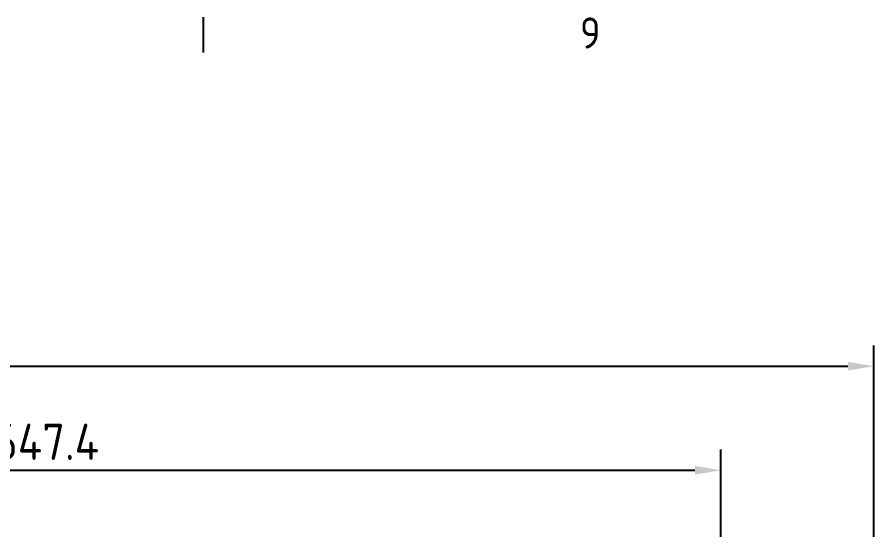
# Model space of a CAD drawing. Header units: millimetres. Extents: x 0 to 5945, y 0 to 4205.
# Drawn here: x 2511 to 2924.2, y 3874.7 to 4122 of the extents above; entities that cross this region are included whole.
import ezdxf

# ---------------------------------------------------------------- set-up
doc = ezdxf.new("R2010")
doc.units = ezdxf.units.MM
doc.header["$LTSCALE"] = 5
doc.layers.get('0').update_dxf_attribs({"color": 3, "lineweight": 25})
doc.layers.add('경계(ISO)', color=7, linetype='Continuous', lineweight=25)
doc.layers.add('치수(ISO)', color=2, linetype='Continuous', lineweight=25)
doc.styles.add('문자 텍스트_M2B', font='isocp.shx')
doc.styles.add('치수 텍스트_PSTEK_POSCO', font='isocp.shx')
doc.dimstyles.new('치수_PSTEK_POSCO', dxfattribs={"dimscale": 5, "dimtxt": 3.5, "dimasz": 2.5, "dimexe": 2, "dimexo": 2.5, "dimgap": 1, "dimtad": 1, "dimrnd": 1e-08, "dimdsep": 46, "dimtxsty": '치수 텍스트_PSTEK_POSCO', "dimcen": 0.09, "dimdle": 10, "dimclrd": 7, "dimclre": 7, "dimclrt": 2, "dimadec": 1, "dimazin": 2, "dimtfac": 1, "dimtmove": 0, "dimatfit": 3, "dimfxl": 0, "dimtolj": 1, "dimlwd": -1, "dimlwe": -1, "dimarcsym": 0})

# ---------------------------------------------------------------- blocks, each defined once
blk = doc.blocks.new('경계 Default Border')
at = {"layer": '경계(ISO)'}
blk.add_line((520.187, 821), (520.187, 824.4), dxfattribs=at)
at = {"layer": '경계(ISO)', "color": 2, "insert": (556.488, 821.371), "char_height": 3, "attachment_point": 7, "style": '문자 텍스트_M2B'}
blk.add_mtext('9', dxfattribs=at)
blk = doc.blocks.new('*D26')
at = {"layer": 'Defpoints', "color": 0}
for p in [(2850.37, 3903.42), (2202.97, 3662.72), (2850.37, 3662.72)]:
    blk.add_point(p, dxfattribs=at)
at = {"layer": '치수(ISO)', "color": 7}
for p, q in [((2202.97, 3675.22), (2202.97, 3913.42)), ((2850.37, 3675.22), (2850.37, 3913.42)), ((2215.47, 3903.42), (2837.87, 3903.42))]:
    blk.add_line(p, q, dxfattribs=at)
for points in [[(2215.47, 3905.51), (2215.47, 3901.34), (2202.97, 3903.42)], [(2837.87, 3905.51), (2837.87, 3901.34), (2850.37, 3903.42)]]:
    blk.add_solid(points, dxfattribs=at)
at = {"layer": '치수(ISO)', "color": 2, "insert": (2499.89, 3917.17), "char_height": 17.5, "attachment_point": 4, "style": '치수 텍스트_PSTEK_POSCO'}
blk.add_mtext('\\A1;647.4', dxfattribs=at)
blk = doc.blocks.new('*D40')
at = {"layer": 'Defpoints', "color": 0}
for p in [(2924.17, 3953.64), (1597.17, 3609.92), (2924.17, 3473.92)]:
    blk.add_point(p, dxfattribs=at)
at = {"layer": '치수(ISO)', "color": 7}
for p, q in [((1597.17, 3622.42), (1597.17, 3963.64)), ((2924.17, 3486.42), (2924.17, 3963.64)), ((1609.67, 3953.64), (2911.67, 3953.64))]:
    blk.add_line(p, q, dxfattribs=at)
for points in [[(1609.67, 3955.73), (1609.67, 3951.56), (1597.17, 3953.64)], [(2911.67, 3955.73), (2911.67, 3951.56), (2924.17, 3953.64)]]:
    blk.add_solid(points, dxfattribs=at)
at = {"layer": '치수(ISO)', "color": 2, "insert": (2240.54, 3967.4), "char_height": 17.5, "attachment_point": 4, "style": '치수 텍스트_PSTEK_POSCO'}
blk.add_mtext('\\A1;1327', dxfattribs=at)

msp = doc.modelspace()

# ---------------------------------------------------------------- block references
at = {"xscale": 5, "yscale": 5, "zscale": 5}
msp.add_blockref('경계 Default Border', (0, 0), dxfattribs=at)

# ---------------------------------------------------------------- dimensions: what is measured, and where the dimension line sits
at = {"layer": '치수(ISO)', "color": 7}
dim = msp.add_linear_dim(base=(2924.168, 3953.643), p1=(1597.168, 3609.915), p2=(2924.168, 3473.915), angle=180, dimstyle='치수_PSTEK_POSCO', override={"dimdec": 2, "dimtp": 0, "dimtm": 0, "dimtdec": 2, "dimtofl": 0, "dimatfit": 1}, dxfattribs=at)
dim.commit()
dim.dimension.update_dxf_attribs({"geometry": '*D40', "text_midpoint": (2260.668, 3953.643), "dimtype": 160})
dim = msp.add_linear_dim(base=(2850.368, 3903.424), p1=(2202.968, 3662.715), p2=(2850.368, 3662.715), dimstyle='치수_PSTEK_POSCO', override={"dimdec": 2, "dimtp": 0, "dimtm": 0, "dimtdec": 2, "dimtofl": 0, "dimatfit": 1}, dxfattribs=at)
dim.commit()
dim.dimension.update_dxf_attribs({"geometry": '*D26', "text_midpoint": (2526.668, 3903.424), "dimtype": 160})

doc.saveas('drawing.dxf')
